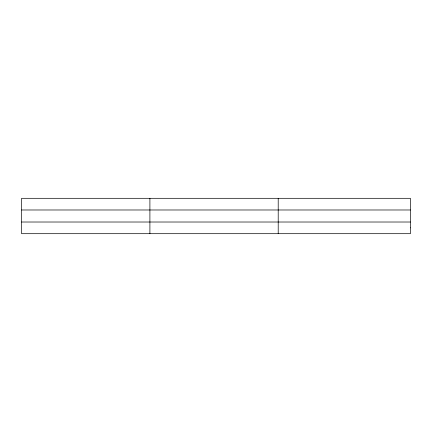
<?xml version="1.0" encoding="UTF-8"?>
<svg xmlns="http://www.w3.org/2000/svg" width="432" height="432" viewBox="0 0 432 432"><rect width="100%" height="100%" fill="white"/><g stroke="black" fill="none" stroke-linecap="round" stroke-linejoin="round"><path stroke-width="0.65" d="M149.904 198.31L149.904 233.69M278.208 198.31L278.208 233.69M21.6 209.984L410.4 209.984M21.6 222.016L410.4 222.016M410.4 227.853L410.4 233.69L21.6 233.69L21.6 198.31L410.4 198.31L410.4 227.853"/></g></svg>
